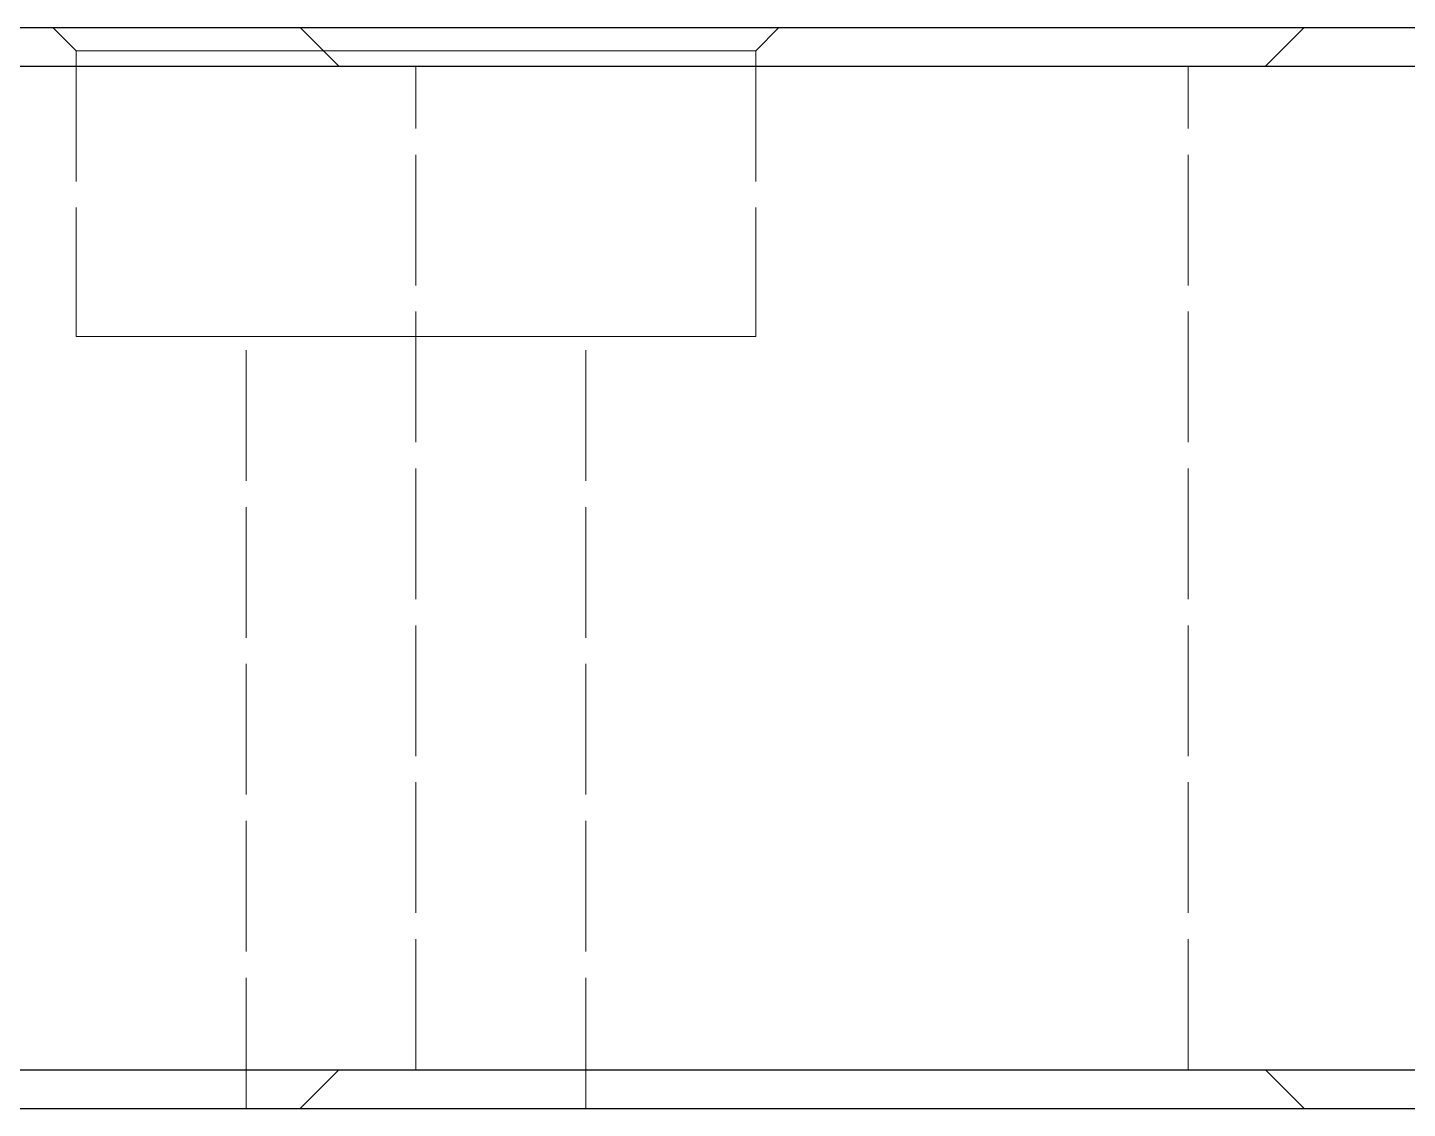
# Model space of a CAD drawing. Header units: millimetres. Extents: x 7 to 422, y 36 to 182.
# Drawn here: x 14.49 to 23.42, y 123.17 to 130.17 of the extents above; entities that cross this region are included whole.
import ezdxf

# ---------------------------------------------------------------- set-up
doc = ezdxf.new("R2010")
doc.units = ezdxf.units.MM
doc.header["$LTSCALE"] = 0.666667
doc.linetypes.add('DASHED', pattern=[1.524, 1.27, -0.254])
doc.layers.add('HIDDEN', color=7, linetype='DASHED', lineweight=13)
doc.layers.add('VISIBLE', color=7, linetype='CONTINUOUS', lineweight=25)

msp = doc.modelspace()

# ---------------------------------------------------------------- linework, layer by layer
at = {"layer": 'HIDDEN'}
for p, q in [((14.8, 130.01667), (14.65, 130.16667)), ((16.5, 129.91667), (16.25, 130.16667)), ((19.2, 130.01667), (19.35, 130.16667)), ((22.5, 129.91667), (22.75, 130.16667)), ((14.8, 130.01667), (14.8, 128.16667)), ((19.2, 130.01667), (19.2, 128.16667)), ((17, 123.41667), (17, 129.91667)), ((22, 123.41667), (22, 129.91667)), ((15.9, 123.16667), (15.9, 128.16667)), ((18.1, 123.16667), (18.1, 128.16667)), ((16.5, 123.41667), (16.25, 123.16667)), ((22.5, 123.41667), (22.75, 123.16667))]:
    msp.add_line(p, q, dxfattribs=at)
for points in [[(19.35, 130.16667), (19.29108, 130.16667), (19.11728, 130.16667), (18.8373, 130.16667), (18.4652, 130.16667), (18.01963, 130.16667), (17.52292, 130.16667), (17, 130.16667), (16.47708, 130.16667), (15.98037, 130.16667), (15.5348, 130.16667), (15.1627, 130.16667), (14.88272, 130.16667), (14.70892, 130.16667), (14.65, 130.16667)], [(14.65, 130.16667), (14.66478, 130.16667), (14.70892, 130.16667), (14.78187, 130.16667), (14.88272, 130.16667), (15.0102, 130.16667), (15.1627, 130.16667), (15.3383, 130.16667), (15.5348, 130.16667), (15.74972, 130.16667), (15.98037, 130.16667), (16.22384, 130.16667), (16.47708, 130.16667), (16.73688, 130.16667), (17, 130.16667)], [(22.75, 130.16667), (22.66852, 130.16667), (22.42815, 130.16667), (22.04095, 130.16667), (21.52634, 130.16667), (20.91012, 130.16667), (20.22319, 130.16667), (19.5, 130.16667), (18.77681, 130.16667), (18.08988, 130.16667), (17.47366, 130.16667), (16.95905, 130.16667), (16.57185, 130.16667), (16.33148, 130.16667), (16.25, 130.16667)], [(16.25, 130.16667), (16.27044, 130.16667), (16.33148, 130.16667), (16.43238, 130.16667), (16.57185, 130.16667), (16.74815, 130.16667), (16.95905, 130.16667), (17.2019, 130.16667), (17.47366, 130.16667), (17.7709, 130.16667), (18.08988, 130.16667), (18.42659, 130.16667), (18.77681, 130.16667), (19.13612, 130.16667), (19.5, 130.16667)], [(17, 130.16667), (17.26312, 130.16667), (17.52292, 130.16667), (17.77616, 130.16667), (18.01963, 130.16667), (18.25028, 130.16667), (18.4652, 130.16667), (18.6617, 130.16667), (18.8373, 130.16667), (18.9898, 130.16667), (19.11728, 130.16667), (19.21813, 130.16667), (19.29108, 130.16667), (19.33522, 130.16667), (19.35, 130.16667)], [(19.5, 130.16667), (19.86388, 130.16667), (20.22319, 130.16667), (20.57341, 130.16667), (20.91012, 130.16667), (21.2291, 130.16667), (21.52634, 130.16667), (21.7981, 130.16667), (22.04095, 130.16667), (22.25185, 130.16667), (22.42815, 130.16667), (22.56762, 130.16667), (22.66852, 130.16667), (22.72956, 130.16667), (22.75, 130.16667)], [(19.2, 130.01667), (19.14484, 130.01667), (18.98213, 130.01667), (18.72003, 130.01667), (18.37168, 130.01667), (17.95454, 130.01667), (17.48955, 130.01667), (17, 130.01667), (16.51045, 130.01667), (16.04546, 130.01667), (15.62832, 130.01667), (15.27997, 130.01667), (15.01787, 130.01667), (14.85516, 130.01667), (14.8, 130.01667)], [(14.8, 130.01667), (14.81383, 130.01667), (14.85516, 130.01667), (14.92346, 130.01667), (15.01787, 130.01667), (15.13721, 130.01667), (15.27997, 130.01667), (15.44437, 130.01667), (15.62832, 130.01667), (15.82953, 130.01667), (16.04546, 130.01667), (16.27339, 130.01667), (16.51045, 130.01667), (16.75368, 130.01667), (17, 130.01667)], [(17, 130.01667), (17.24632, 130.01667), (17.48955, 130.01667), (17.72661, 130.01667), (17.95454, 130.01667), (18.17047, 130.01667), (18.37168, 130.01667), (18.55563, 130.01667), (18.72003, 130.01667), (18.86279, 130.01667), (18.98213, 130.01667), (19.07654, 130.01667), (19.14484, 130.01667), (19.18617, 130.01667), (19.2, 130.01667)], [(22.5, 129.91667), (22.42478, 129.91667), (22.20291, 129.91667), (21.84549, 129.91667), (21.37047, 129.91667), (20.80165, 129.91667), (20.16756, 129.91667), (19.5, 129.91667), (18.83244, 129.91667), (18.19835, 129.91667), (17.62953, 129.91667), (17.15451, 129.91667), (16.79709, 129.91667), (16.57522, 129.91667), (16.5, 129.91667)], [(16.5, 129.91667), (16.51886, 129.91667), (16.57522, 129.91667), (16.66835, 129.91667), (16.79709, 129.91667), (16.95983, 129.91667), (17.15451, 129.91667), (17.37868, 129.91667), (17.62953, 129.91667), (17.9039, 129.91667), (18.19835, 129.91667), (18.50916, 129.91667), (18.83244, 129.91667), (19.16411, 129.91667), (19.5, 129.91667)], [(22, 129.91667), (21.93732, 129.91667), (21.75242, 129.91667), (21.45458, 129.91667), (21.05872, 129.91667), (20.58471, 129.91667), (20.0563, 129.91667), (19.5, 129.91667), (18.9437, 129.91667), (18.41529, 129.91667), (17.94128, 129.91667), (17.54542, 129.91667), (17.24758, 129.91667), (17.06268, 129.91667), (17, 129.91667)], [(17, 129.91667), (17.01572, 129.91667), (17.06268, 129.91667), (17.14029, 129.91667), (17.24758, 129.91667), (17.38319, 129.91667), (17.54542, 129.91667), (17.73223, 129.91667), (17.94128, 129.91667), (18.16992, 129.91667), (18.41529, 129.91667), (18.6743, 129.91667), (18.9437, 129.91667), (19.22009, 129.91667), (19.5, 129.91667)], [(19.5, 129.91667), (19.83589, 129.91667), (20.16756, 129.91667), (20.49084, 129.91667), (20.80165, 129.91667), (21.0961, 129.91667), (21.37047, 129.91667), (21.62132, 129.91667), (21.84549, 129.91667), (22.04017, 129.91667), (22.20291, 129.91667), (22.33165, 129.91667), (22.42478, 129.91667), (22.48114, 129.91667), (22.5, 129.91667)], [(19.5, 129.91667), (19.77991, 129.91667), (20.0563, 129.91667), (20.3257, 129.91667), (20.58471, 129.91667), (20.83008, 129.91667), (21.05872, 129.91667), (21.26777, 129.91667), (21.45458, 129.91667), (21.61681, 129.91667), (21.75242, 129.91667), (21.85971, 129.91667), (21.93732, 129.91667), (21.98428, 129.91667), (22, 129.91667)], [(19.2, 128.16667), (19.14484, 128.16667), (18.98213, 128.16667), (18.72003, 128.16667), (18.37168, 128.16667), (17.95454, 128.16667), (17.48955, 128.16667), (17, 128.16667), (16.51045, 128.16667), (16.04546, 128.16667), (15.62832, 128.16667), (15.27997, 128.16667), (15.01787, 128.16667), (14.85516, 128.16667), (14.8, 128.16667)], [(14.8, 128.16667), (14.81383, 128.16667), (14.85516, 128.16667), (14.92346, 128.16667), (15.01787, 128.16667), (15.13721, 128.16667), (15.27997, 128.16667), (15.44437, 128.16667), (15.62832, 128.16667), (15.82953, 128.16667), (16.04546, 128.16667), (16.27339, 128.16667), (16.51045, 128.16667), (16.75368, 128.16667), (17, 128.16667)], [(18.1, 128.16667), (18.07242, 128.16667), (17.99107, 128.16667), (17.86001, 128.16667), (17.68584, 128.16667), (17.47727, 128.16667), (17.24477, 128.16667), (17, 128.16667), (16.75523, 128.16667), (16.52273, 128.16667), (16.31416, 128.16667), (16.13999, 128.16667), (16.00893, 128.16667), (15.92758, 128.16667), (15.9, 128.16667)], [(15.9, 128.16667), (15.90692, 128.16667), (15.92758, 128.16667), (15.96173, 128.16667), (16.00893, 128.16667), (16.0686, 128.16667), (16.13999, 128.16667), (16.22218, 128.16667), (16.31416, 128.16667), (16.41476, 128.16667), (16.52273, 128.16667), (16.63669, 128.16667), (16.75523, 128.16667), (16.87684, 128.16667), (17, 128.16667)], [(17, 128.16667), (17.12316, 128.16667), (17.24477, 128.16667), (17.36331, 128.16667), (17.47727, 128.16667), (17.58524, 128.16667), (17.68584, 128.16667), (17.77782, 128.16667), (17.86001, 128.16667), (17.9314, 128.16667), (17.99107, 128.16667), (18.03827, 128.16667), (18.07242, 128.16667), (18.09308, 128.16667), (18.1, 128.16667)], [(17, 128.16667), (17.24632, 128.16667), (17.48955, 128.16667), (17.72661, 128.16667), (17.95454, 128.16667), (18.17047, 128.16667), (18.37168, 128.16667), (18.55563, 128.16667), (18.72003, 128.16667), (18.86279, 128.16667), (18.98213, 128.16667), (19.07654, 128.16667), (19.14484, 128.16667), (19.18617, 128.16667), (19.2, 128.16667)], [(22.5, 123.41667), (22.42478, 123.41667), (22.20291, 123.41667), (21.84549, 123.41667), (21.37047, 123.41667), (20.80165, 123.41667), (20.16756, 123.41667), (19.5, 123.41667), (18.83244, 123.41667), (18.19835, 123.41667), (17.62953, 123.41667), (17.15451, 123.41667), (16.79709, 123.41667), (16.57522, 123.41667), (16.5, 123.41667)], [(16.5, 123.41667), (16.51886, 123.41667), (16.57522, 123.41667), (16.66835, 123.41667), (16.79709, 123.41667), (16.95983, 123.41667), (17.15451, 123.41667), (17.37868, 123.41667), (17.62953, 123.41667), (17.9039, 123.41667), (18.19835, 123.41667), (18.50916, 123.41667), (18.83244, 123.41667), (19.16411, 123.41667), (19.5, 123.41667)], [(22, 123.41667), (21.93732, 123.41667), (21.75242, 123.41667), (21.45458, 123.41667), (21.05872, 123.41667), (20.58471, 123.41667), (20.0563, 123.41667), (19.5, 123.41667), (18.9437, 123.41667), (18.41529, 123.41667), (17.94128, 123.41667), (17.54542, 123.41667), (17.24758, 123.41667), (17.06268, 123.41667), (17, 123.41667)], [(17, 123.41667), (17.01572, 123.41667), (17.06268, 123.41667), (17.14029, 123.41667), (17.24758, 123.41667), (17.38319, 123.41667), (17.54542, 123.41667), (17.73223, 123.41667), (17.94128, 123.41667), (18.16992, 123.41667), (18.41529, 123.41667), (18.6743, 123.41667), (18.9437, 123.41667), (19.22009, 123.41667), (19.5, 123.41667)], [(19.5, 123.41667), (19.83589, 123.41667), (20.16756, 123.41667), (20.49084, 123.41667), (20.80165, 123.41667), (21.0961, 123.41667), (21.37047, 123.41667), (21.62132, 123.41667), (21.84549, 123.41667), (22.04017, 123.41667), (22.20291, 123.41667), (22.33165, 123.41667), (22.42478, 123.41667), (22.48114, 123.41667), (22.5, 123.41667)], [(19.5, 123.41667), (19.77991, 123.41667), (20.0563, 123.41667), (20.3257, 123.41667), (20.58471, 123.41667), (20.83008, 123.41667), (21.05872, 123.41667), (21.26777, 123.41667), (21.45458, 123.41667), (21.61681, 123.41667), (21.75242, 123.41667), (21.85971, 123.41667), (21.93732, 123.41667), (21.98428, 123.41667), (22, 123.41667)], [(18.1, 123.16667), (18.07242, 123.16667), (17.99107, 123.16667), (17.86001, 123.16667), (17.68584, 123.16667), (17.47727, 123.16667), (17.24477, 123.16667), (17, 123.16667), (16.75523, 123.16667), (16.52273, 123.16667), (16.31416, 123.16667), (16.13999, 123.16667), (16.00893, 123.16667), (15.92758, 123.16667), (15.9, 123.16667)], [(15.9, 123.16667), (15.90692, 123.16667), (15.92758, 123.16667), (15.96173, 123.16667), (16.00893, 123.16667), (16.0686, 123.16667), (16.13999, 123.16667), (16.22218, 123.16667), (16.31416, 123.16667), (16.41476, 123.16667), (16.52273, 123.16667), (16.63669, 123.16667), (16.75523, 123.16667), (16.87684, 123.16667), (17, 123.16667)], [(22.75, 123.16667), (22.66852, 123.16667), (22.42815, 123.16667), (22.04095, 123.16667), (21.52634, 123.16667), (20.91012, 123.16667), (20.22319, 123.16667), (19.5, 123.16667), (18.77681, 123.16667), (18.08988, 123.16667), (17.47366, 123.16667), (16.95905, 123.16667), (16.57185, 123.16667), (16.33148, 123.16667), (16.25, 123.16667)], [(16.25, 123.16667), (16.27044, 123.16667), (16.33148, 123.16667), (16.43238, 123.16667), (16.57185, 123.16667), (16.74815, 123.16667), (16.95905, 123.16667), (17.2019, 123.16667), (17.47366, 123.16667), (17.7709, 123.16667), (18.08988, 123.16667), (18.42659, 123.16667), (18.77681, 123.16667), (19.13612, 123.16667), (19.5, 123.16667)], [(17, 123.16667), (17.12316, 123.16667), (17.24477, 123.16667), (17.36331, 123.16667), (17.47727, 123.16667), (17.58524, 123.16667), (17.68584, 123.16667), (17.77782, 123.16667), (17.86001, 123.16667), (17.9314, 123.16667), (17.99107, 123.16667), (18.03827, 123.16667), (18.07242, 123.16667), (18.09308, 123.16667), (18.1, 123.16667)], [(19.5, 123.16667), (19.86388, 123.16667), (20.22319, 123.16667), (20.57341, 123.16667), (20.91012, 123.16667), (21.2291, 123.16667), (21.52634, 123.16667), (21.7981, 123.16667), (22.04095, 123.16667), (22.25185, 123.16667), (22.42815, 123.16667), (22.56762, 123.16667), (22.66852, 123.16667), (22.72956, 123.16667), (22.75, 123.16667)]]:
    msp.add_lwpolyline(points, dxfattribs=at)
at = {"layer": 'VISIBLE'}
for p, q in [((7.25, 130.16667), (56.75, 130.16667)), ((7.25, 129.91667), (56.75, 129.91667)), ((7.25, 123.41667), (56.75, 123.41667)), ((7.25, 123.16667), (56.75, 123.16667))]:
    msp.add_line(p, q, dxfattribs=at)

doc.saveas('drawing.dxf')
